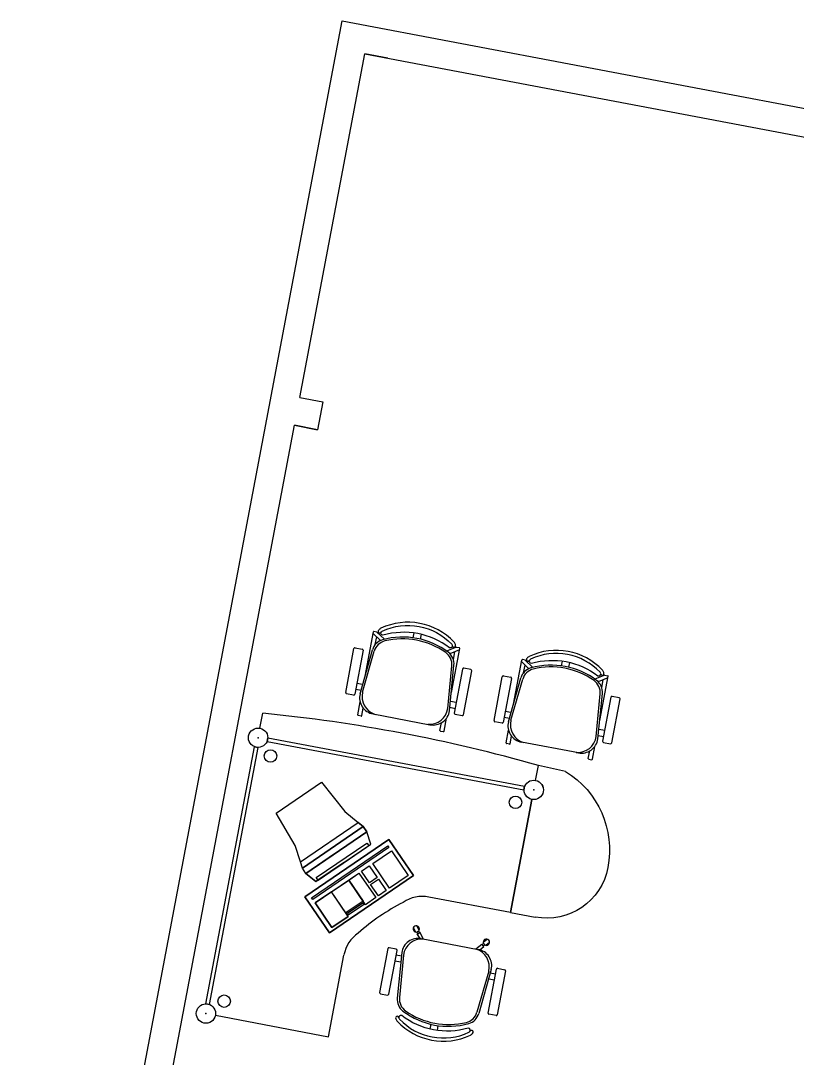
# Model space of a CAD drawing. Header units: inches. Extents: x -18604 to 2753, y -9056 to 3482.
# Drawn here: x -15468 to -15057, y -2161 to -1612 of the extents above; entities that cross this region are included whole.
import ezdxf

# ---------------------------------------------------------------- set-up
doc = ezdxf.new("R2010")
doc.units = ezdxf.units.IN
doc.layers.add('MOVEIS', color=2, linetype='Continuous')
doc.layers.add('Parede', color=6, linetype='Continuous')

# ---------------------------------------------------------------- blocks, each defined once
blk = doc.blocks.new('CC50704')
for p, q in [((-60, 0), (-60, 12)), ((11.58, 13.43), (12, 0)), ((-60, 0), (-4.65, 0)), ((4.65, 0), (12, 0))]:
    blk.add_line(p, q)
for centre, radius, start, end in [((-30, 12), 30, 90, 180), ((-30, -2.54), 44.54, 21.0053, 90), ((0, 0), 4.65, 0, 180)]:
    blk.add_arc(centre, radius, start, end)
blk.add_point((0, 0))

msp = doc.modelspace()

# ---------------------------------------------------------------- linework, layer by layer
at = {"layer": 'MOVEIS'}
for p, q in [((-15286.19, -1958.9), (-15281.76, -1935.48)), ((-15281.93, -1936.38), (-15278, -1940.12)), ((-15279.88, -1935.61), (-15281.5, -1935.31)), ((-15279.89, -1935.61), (-15275.85, -1939.45)), ((-15260.66, -1938.64), (-15260.18, -1936.1)), ((-15256.88, -1939.35), (-15256.4, -1936.81)), ((-15280.8, -1942.26), (-15280.03, -1938.19)), ((-15296.45, -1967.59), (-15292.06, -1944.35)), ((-15287.19, -1945.27), (-15291.59, -1968.51)), ((-15291.42, -1943.91), (-15287.63, -1944.63)), ((-15288.85, -1968.29), (-15282.26, -1945.05)), ((-15287.52, -1967.42), (-15281.28, -1945.69)), ((-15237.87, -1943.56), (-15243.03, -1945.66)), ((-15236.26, -1945.03), (-15241.28, -1947.07)), ((-15240.52, -1967.54), (-15236.11, -1944.23)), ((-15239.45, -1950.09), (-15238.68, -1946.01)), ((-15237.88, -1943.56), (-15236.37, -1943.84)), ((-15242.39, -1975.96), (-15240.26, -1953.45)), ((-15241.47, -1977.25), (-15239.11, -1953.21)), ((-15207.66, -1973.76), (-15203.25, -1950.45)), ((-15203.4, -1951.24), (-15199.47, -1954.98)), ((-15201.35, -1950.47), (-15202.87, -1950.18)), ((-15202.27, -1957.12), (-15201.5, -1953.05)), ((-15201.36, -1950.47), (-15197.32, -1954.31)), ((-15182.13, -1953.49), (-15181.65, -1950.95)), ((-15178.35, -1954.21), (-15177.87, -1951.67)), ((-15234.6, -1955.22), (-15239, -1978.46)), ((-15234.14, -1979.38), (-15229.74, -1956.14)), ((-15230.18, -1955.5), (-15233.96, -1954.78)), ((-15217.93, -1982.45), (-15213.53, -1959.21)), ((-15212.89, -1958.77), (-15209.1, -1959.49)), ((-15159.34, -1958.42), (-15164.5, -1960.52)), ((-15161.99, -1982.4), (-15157.56, -1958.98)), ((-15159.35, -1958.42), (-15157.73, -1958.72)), ((-15287.53, -1963.34), (-15290.51, -1962.78)), ((-15208.66, -1960.13), (-15213.06, -1983.37)), ((-15210.32, -1983.14), (-15203.73, -1959.91)), ((-15208.99, -1982.28), (-15202.75, -1960.55)), ((-15157.73, -1959.88), (-15162.75, -1961.93)), ((-15160.92, -1964.94), (-15160.15, -1960.87)), ((-15292.23, -1968.95), (-15296.02, -1968.23)), ((-15288.29, -1966.55), (-15291.12, -1966.02)), ((-15163.86, -1990.81), (-15161.73, -1968.31)), ((-15162.94, -1992.11), (-15160.58, -1968.07)), ((-15156.07, -1970.08), (-15160.47, -1993.32)), ((-15151.65, -1970.36), (-15155.43, -1969.64)), ((-15290.07, -1979.4), (-15288.78, -1972.6)), ((-15287.91, -1979.81), (-15287.15, -1975.81)), ((-15241.36, -1975.43), (-15238.53, -1975.97)), ((-15240.89, -1972.16), (-15237.92, -1972.73)), ((-15155.61, -1994.24), (-15151.21, -1971)), ((-15341.85, -1986.48), (-15340.35, -1978.54)), ((-15288.29, -1980.07), (-15289.81, -1979.78)), ((-15281.92, -1978.95), (-15251.82, -1984.65)), ((-15244.4, -1988.04), (-15243.11, -1981.24)), ((-15238.56, -1979.1), (-15234.78, -1979.82)), ((-15209.76, -1981.41), (-15212.59, -1980.88)), ((-15209, -1978.2), (-15211.98, -1977.63)), ((-15246.56, -1987.63), (-15245.8, -1983.64)), ((-15213.7, -1983.8), (-15217.49, -1983.09)), ((-15337.96, -1993.43), (-15337.59, -1991.49)), ((-15337.59, -1991.49), (-15337.96, -1993.43)), ((-15337.59, -1991.49), (-15201.73, -2017.19)), ((-15337.59, -1991.49), (-15201.73, -2017.19)), ((-15246.29, -1988.02), (-15244.78, -1988.3)), ((-15211.54, -1994.26), (-15210.25, -1987.46)), ((-15209.38, -1994.67), (-15208.62, -1990.67)), ((-15162.83, -1990.29), (-15160, -1990.83)), ((-15162.36, -1987.02), (-15159.39, -1987.58)), ((-15370.43, -2132.21), (-15344.72, -1996.35)), ((-15370.43, -2132.21), (-15344.72, -1996.35)), ((-15368.48, -2132.58), (-15342.78, -1996.72)), ((-15368.48, -2132.58), (-15342.78, -1996.72)), ((-15344.72, -1996.35), (-15342.78, -1996.72)), ((-15342.78, -1996.72), (-15344.72, -1996.35)), ((-15337.96, -1993.43), (-15202.1, -2019.14)), ((-15337.96, -1993.43), (-15202.1, -2019.14)), ((-15209.76, -1994.93), (-15211.28, -1994.64)), ((-15173.29, -1999.51), (-15203.39, -1993.81)), ((-15165.87, -2002.9), (-15164.58, -1996.1)), ((-15160.03, -1993.96), (-15156.25, -1994.67)), ((-15168.03, -2002.49), (-15167.27, -1998.5)), ((-15167.76, -2002.87), (-15166.25, -2003.16)), ((-15195.94, -2014.09), (-15194.43, -2006.15)), ((-15333.21, -2031.36, -1.1), (-15309.21, -2015, -1.1)), ((-15309.21, -2015, -1.1), (-15296.88, -2030.55, -1.1)), ((-15202.1, -2019.14), (-15201.73, -2017.19)), ((-15201.73, -2017.19), (-15202.1, -2019.14)), ((-15197.84, -2024.14), (-15209.16, -2083.97)), ((-15296.88, -2030.55, -1.1), (-15289.87, -2036.43, 1.1)), ((-15323.23, -2048.52, -1.1), (-15333.21, -2031.36, -1.1)), ((-15319.37, -2060.53, 1.1), (-15287.11, -2038.54, 1.1)), ((-15319.37, -2060.53, 2.2), (-15287.11, -2038.54, 2.2)), ((-15285.25, -2041.26, 2.2), (-15317.51, -2063.26, 2.2)), ((-15317.51, -2063.26, 2.2), (-15285.25, -2041.26, 2.2)), ((-15289.87, -2036.43, 1.1), (-15287.11, -2038.54, 1.1)), ((-15287.11, -2038.54, 1.1), (-15289.87, -2036.43, 1.1)), ((-15287.11, -2038.54, 1.1), (-15285.25, -2041.26, 2.2)), ((-15285.25, -2041.26, 2.2), (-15287.11, -2038.54, 2.2)), ((-15283.12, -2047.8, 2.2), (-15285.25, -2041.26, 2.2)), ((-15273.52, -2045.28, 2.2), (-15318.05, -2075.64, 2.2)), ((-15311.98, -2065.48, 2.2), (-15285.2, -2047.22, 2.2)), ((-15285.2, -2047.22, 2.2), (-15284.27, -2048.58, 2.2)), ((-15260.51, -2064.37, 2.2), (-15273.52, -2045.28, 2.2)), ((-15320.32, -2057.19, 1.1), (-15323.23, -2048.52, -1.1)), ((-15311.05, -2066.85, 2.2), (-15284.27, -2048.58, 2.2)), ((-15300.63, -2059.74, 7.7), (-15285.4, -2049.36, 7.7)), ((-15297.66, -2057.71, 2.2), (-15283.12, -2047.8, 2.2)), ((-15319.37, -2060.53, 1.1), (-15320.32, -2057.19, 1.1)), ((-15319.37, -2060.53, 1.1), (-15320.32, -2057.19, 1.1)), ((-15302.29, -2052.88, 2.2), (-15317.51, -2063.26, 2.2)), ((-15297.66, -2057.71, 2.2), (-15312.2, -2067.63, 2.2)), ((-15317.51, -2063.26, 2.2), (-15319.37, -2060.53, 1.1)), ((-15317.51, -2063.26, 2.2), (-15319.37, -2060.53, 2.2)), ((-15312.2, -2067.63, 2.2), (-15317.51, -2063.26, 2.2)), ((-15311.05, -2066.85, 2.2), (-15311.98, -2065.48, 2.2)), ((-15311.05, -2066.85, 2.2), (-15311.05, -2066.85, 2.2)), ((-15311.05, -2066.85, 2.2), (-15311.05, -2066.85, 2.2)), ((-15305.04, -2094.73), (-15260.51, -2064.37)), ((-15305.04, -2094.73, 2.2), (-15260.51, -2064.37, 2.2)), ((-15260.51, -2064.37, 2.2), (-15260.51, -2064.37)), ((-15318.05, -2075.64, 2.2), (-15305.04, -2094.73, 2.2)), ((-15209.16, -2083.97), (-15252.39, -2075.79)), ((-15257.55, -2093.29), (-15258.8, -2091.05)), ((-15305.04, -2094.73, 2.2), (-15305.04, -2094.73)), ((-15259.36, -2094.3), (-15260.61, -2092.06)), ((-15258.6, -2095.26), (-15258.42, -2095.16)), ((-15257.28, -2097.64), (-15258.6, -2095.26)), ((-15257.34, -2094.56), (-15257.16, -2094.46)), ((-15255.17, -2098.04), (-15257.16, -2094.46)), ((-15256.43, -2097.8), (-15226.32, -2103.5)), ((-15227.58, -2103.26), (-15224.41, -2100.66)), ((-15225.47, -2103.66), (-15223.37, -2101.93)), ((-15224.28, -2100.82), (-15224.41, -2100.66)), ((-15223.62, -2099.71), (-15221.64, -2098.08)), ((-15223.37, -2101.93), (-15223.5, -2101.77)), ((-15222.31, -2101.31), (-15220.32, -2099.68)), ((-15305.56, -2149.69), (-15297.38, -2106.46)), ((-15274.11, -2103.08), (-15278.5, -2126.31)), ((-15273.64, -2127.24), (-15269.24, -2104)), ((-15269.68, -2103.35), (-15273.46, -2102.64)), ((-15266.89, -2107.02), (-15269.71, -2106.49)), ((-15266.77, -2105.2), (-15269.13, -2129.24)), ((-15265.85, -2106.5), (-15267.98, -2129.01)), ((-15267.35, -2110.29), (-15270.33, -2109.73)), ((-15220.72, -2115.04), (-15226.96, -2136.77)), ((-15219.39, -2114.17), (-15225.98, -2137.41)), ((-15221.05, -2137.19), (-15216.65, -2113.95)), ((-15219.95, -2115.9), (-15217.12, -2116.44)), ((-15211.79, -2114.87), (-15216.18, -2138.11)), ((-15216.01, -2113.51), (-15212.23, -2114.23)), ((-15220.71, -2119.12), (-15217.74, -2119.68)), ((-15278.06, -2126.96), (-15274.28, -2127.67)), ((-15370.43, -2132.21), (-15368.48, -2132.58)), ((-15368.48, -2132.58), (-15370.43, -2132.21)), ((-15365.38, -2138.37), (-15305.56, -2149.69)), ((-15216.83, -2138.54), (-15220.61, -2137.83)), ((-15251.36, -2143.1), (-15251.84, -2145.64)), ((-15247.58, -2143.82), (-15248.06, -2146.36))]:
    msp.add_line(p, q, dxfattribs=at)
at = {"layer": 'MOVEIS', "extrusion": (0.563328, -0.826234, 0)}
for p, q in [((-15287.11, -2038.54, 2.2), (-15287.11, -2038.54, 1.1)), ((-15319.37, -2060.53, 2.2), (-15319.37, -2060.53, 1.1))]:
    msp.add_line(p, q, dxfattribs=at)
at = {"layer": 'MOVEIS'}
for points in [[(-15241.45, -1943.94, 0.237888), (-15276.7, -1937.27, -0.605717), (-15277.57, -1935.52, -0.122717), (-15277.06, -1935.09, -0.323529), (-15240.32, -1942.05, -0.122717), (-15240, -1942.63, -0.605717)], [(-15277.57, -1935.52, -0.122717), (-15277.06, -1935.09, -0.323529), (-15240.32, -1942.05, -0.122717), (-15240, -1942.63, -0.605717), (-15241.45, -1943.94, 0.237888), (-15276.7, -1937.27, -0.605717)], [(-15198.17, -1952.12, -0.237888), (-15162.92, -1958.79, 0.605717), (-15161.47, -1957.49, 0.122717), (-15161.79, -1956.9, 0.323529), (-15198.53, -1949.95, 0.122717), (-15199.04, -1950.38, 0.605717)], [(-15161.47, -1957.49, 0.122717), (-15161.79, -1956.9, 0.323529), (-15198.53, -1949.95, 0.122717), (-15199.04, -1950.38, 0.605717), (-15198.17, -1952.12, -0.237888), (-15162.92, -1958.79, 0.605717)], [(-15231.54, -2145.19, -0.237888), (-15266.79, -2138.52, 0.605717), (-15268.24, -2139.83, 0.122717), (-15267.93, -2140.41, 0.323529), (-15231.18, -2147.36, 0.122717), (-15230.67, -2146.93, 0.605717)]]:
    msp.add_lwpolyline(points, format="xyb", close=True, dxfattribs=at)
at = {"layer": 'MOVEIS', "elevation": 2.2}
msp.add_lwpolyline([(-15313.85, -2077.06), (-15314.47, -2076.15), (-15274.14, -2048.65), (-15273.52, -2049.56)], close=True, dxfattribs=at)
for points in [[(-15273.24, -2071.17), (-15282.13, -2058.12), (-15272.27, -2051.4), (-15263.37, -2064.44), (-15273.24, -2071.17)], [(-15303.71, -2091.94), (-15312.6, -2078.89), (-15289.4, -2063.08), (-15280.51, -2076.12), (-15285.96, -2079.84), (-15287.2, -2078.03), (-15296.29, -2084.22), (-15295.05, -2086.04), (-15303.71, -2091.94)], [(-15283.85, -2068.3), (-15288.04, -2062.15), (-15283.95, -2059.36), (-15279.76, -2065.51), (-15283.85, -2068.3)], [(-15279.14, -2075.2), (-15283.23, -2069.2), (-15279.14, -2066.42), (-15275.05, -2072.41), (-15279.14, -2075.2)], [(-15294.9, -2085.28), (-15295.52, -2084.37), (-15287.34, -2078.79), (-15286.73, -2079.7), (-15294.9, -2085.28)]]:
    msp.add_lwpolyline(points, dxfattribs=at)
at = {"layer": 'MOVEIS'}
msp.add_lwpolyline([(-15267.93, -2140.41, 0.323529), (-15231.18, -2147.36, 0.122717), (-15230.67, -2146.93, 0.605717), (-15231.54, -2145.19, -0.237888), (-15266.79, -2138.52, 0.605717), (-15268.24, -2139.83)], format="xyb", dxfattribs=at)
for centre, radius in [((-15342.8, -1991.51), 5.12), ((-15342.8, -1991.51), 5.12), ((-15342.8, -1991.51), 5.12), ((-15342.8, -1991.51), 5.12), ((-15336.23, -2001.15), 3.3), ((-15196.89, -2019.12), 5.12), ((-15196.89, -2019.12), 5.12), ((-15206.53, -2025.69), 3.3), ((-15258.1, -2094.47), 0.55), ((-15223.54, -2101.01), 0.55), ((-15360.77, -2130.85), 3.3), ((-15370.41, -2137.42), 5.12), ((-15370.41, -2137.42), 5.12)]:
    msp.add_circle(centre, radius, dxfattribs=at)
for centre, radius, start, end in [((-15263.5, -1963.99), 33.58, 43.41, 115.1625), ((-15281.54, -1935.52), 0.22, 79.2862, 169.2862), ((-15278.43, -1935.27), 0.86, 123.9607, 319.4754), ((-15276.46, -1936.33), 3.03, 115.8291, 144.1408), ((-15274.86, -1947.15), 7.7, 105.6815, 164.165), ((-15273.88, -1947.81), 7.7, 103.5502, 163.9864), ((-15266.17, -1978.09), 39.84, 52.891, 105.6815), ((-15266.35, -1979.06), 39.84, 55.0223, 103.5502), ((-15239.11, -1942.71), 0.86, 199.0971, 34.6118), ((-15241.33, -1942.97), 3.03, 14.4317, 42.7434), ((-15291.52, -1944.45), 0.55, 79.2862, 169.2862), ((-15287.74, -1945.17), 0.55, 349.2862, 79.2862), ((-15247.93, -1952.72), 7.7, 354.5861, 55.0223), ((-15246.78, -1952.46), 7.7, 354.4075, 52.891), ((-15236.43, -1944.17), 0.33, 349.2862, 79.2862), ((-15197.93, -1951.19), 3.03, 115.8291, 144.1408), ((-15184.97, -1978.85), 33.58, 43.41, 115.1625), ((-15202.93, -1950.51), 0.33, 79.2862, 169.2862), ((-15199.9, -1950.13), 0.86, 123.9607, 319.4754), ((-15187.64, -1992.95), 39.84, 52.891, 105.6815), ((-15234.06, -1955.32), 0.55, 79.2862, 169.2862), ((-15230.28, -1956.04), 0.55, 349.2862, 79.2862), ((-15212.99, -1959.31), 0.55, 79.2862, 169.2862), ((-15209.21, -1960.03), 0.55, 349.2862, 79.2862), ((-15196.33, -1962.01), 7.7, 105.6815, 164.165), ((-15195.35, -1962.67), 7.7, 103.5502, 163.9864), ((-15187.82, -1993.91), 39.84, 55.0223, 103.5502), ((-15160.58, -1957.57), 0.86, 199.0971, 34.6118), ((-15162.8, -1957.83), 3.03, 14.4317, 42.7434), ((-15157.77, -1958.94), 0.22, 349.2862, 79.2862), ((-15169.4, -1967.58), 7.7, 354.5861, 55.0223), ((-15168.25, -1967.32), 7.7, 354.4075, 52.891), ((-15295.91, -1967.69), 0.55, 169.2862, 259.2862), ((-15292.13, -1968.41), 0.55, 259.2862, 349.2862), ((-15280.29, -1970.31), 8.8, 166.717, 259.2862), ((-15278.05, -1969.77), 9.76, 166.034, 253.6938), ((-15155.53, -1970.18), 0.55, 79.2862, 169.2862), ((-15151.75, -1970.9), 0.55, 349.2862, 79.2862), ((-15252.07, -1974.69), 9.76, 264.8787, 352.5385), ((-15422.37, -2811.47), 836.96, 74.19664, 84.37586), ((-15289.75, -1979.46), 0.33, 169.2862, 259.2862), ((-15288.23, -1979.75), 0.33, 259.2862, 349.2862), ((-15250.18, -1976), 8.8, 259.2862, 351.8555), ((-15238.46, -1978.56), 0.55, 169.2862, 259.2862), ((-15234.68, -1979.28), 0.55, 259.2862, 349.2862), ((-15217.38, -1982.55), 0.55, 169.2862, 259.2862), ((-15213.6, -1983.26), 0.55, 259.2862, 349.2862), ((-15201.76, -1985.17), 8.8, 166.717, 259.2862), ((-15199.52, -1984.63), 9.76, 166.034, 253.6938), ((-15246.23, -1987.69), 0.33, 169.2862, 259.2862), ((-15244.72, -1987.98), 0.33, 259.2862, 349.2862), ((-15173.54, -1989.55), 9.76, 264.8787, 352.5385), ((-15171.65, -1990.86), 8.8, 259.2862, 351.8555), ((-15211.22, -1994.32), 0.33, 169.2862, 259.2862), ((-15209.7, -1994.6), 0.33, 259.2862, 349.2862), ((-15159.93, -1993.42), 0.55, 169.2862, 259.2862), ((-15156.15, -1994.13), 0.55, 259.2862, 349.2862), ((-15167.7, -2002.55), 0.33, 169.2862, 259.2862), ((-15166.19, -2002.84), 0.33, 259.2862, 349.2862), ((-15214.21, -2180.11), 113.94, 117.0307, 124.2862), ((-15255.77, -2093.62), 18.15, 79.2862, 124.2862), ((-15214.21, -2180.11), 113.94, 124.2862, 131.5418), ((-15259.08, -2092.67), 1.65, 310.7499, 286.5701), ((-15279.54, -2109.83), 18.15, 124.2862, 169.2862), ((-15258.15, -2094.38), 0.825, 250.9268, 347.3062), ((-15258.06, -2106.45), 8.8, 79.2862, 171.8555), ((-15256.17, -2107.77), 9.76, 84.8787, 172.5385), ((-15223.47, -2100.94), 0.825, 171.2663, 267.6457), ((-15221.97, -2099.7), 1.65, 232.0024, 207.8226), ((-15273.57, -2103.18), 0.55, 79.2862, 169.2862), ((-15269.78, -2103.9), 0.55, 349.2862, 79.2862), ((-15230.19, -2112.68), 9.76, 346.034, 73.6938), ((-15227.95, -2112.15), 8.8, 346.717, 79.2862), ((-15216.11, -2114.05), 0.55, 79.2862, 169.2862), ((-15212.33, -2114.77), 0.55, 349.2862, 79.2862), ((-15277.96, -2126.42), 0.55, 169.2862, 259.2862), ((-15274.18, -2127.13), 0.55, 259.2862, 349.2862), ((-15261.47, -2129.99), 7.7, 174.4075, 232.891), ((-15260.32, -2129.73), 7.7, 174.5861, 235.0223), ((-15269.13, -2139.75), 0.86, 19.0971, 214.6118), ((-15266.91, -2139.48), 3.03, 194.4317, 222.7434), ((-15266.91, -2139.48), 1.38, 194.4317, 222.4164), ((-15242.07, -2104.36), 39.84, 232.891, 285.6815), ((-15241.89, -2103.4), 39.84, 235.0223, 283.5502), ((-15234.36, -2134.64), 7.7, 283.5502, 343.9864), ((-15233.39, -2135.31), 7.7, 285.6815, 344.165), ((-15220.51, -2137.29), 0.55, 169.2862, 259.2862), ((-15216.73, -2138), 0.55, 259.2862, 349.2862), ((-15244.74, -2118.46), 33.58, 223.41, 295.1625), ((-15229.81, -2147.19), 0.86, 303.9607, 139.4754), ((-15231.78, -2146.13), 3.03, 295.8291, 324.1408)]:
    msp.add_arc(centre, radius, start, end, dxfattribs=at)
for p in [(-15342.8, -1991.51), (-15342.8, -1991.51), (-15342.8, -1991.51), (-15342.8, -1991.51), (-15342.8, -1991.51), (-15196.89, -2019.12), (-15196.89, -2019.12), (-15196.89, -2019.12), (-15370.41, -2137.42), (-15370.41, -2137.42)]:
    msp.add_point(p, dxfattribs=at)
for points in [[(-15320.32, -2057.19, 1.1), (-15289.87, -2036.43, 1.1), (-15287.11, -2038.54, 1.1), (-15319.37, -2060.53, 1.1)], [(-15319.37, -2060.53, 2.2), (-15287.11, -2038.54, 2.2), (-15285.25, -2041.26, 2.2), (-15317.51, -2063.26, 2.2)], [(-15317.51, -2063.26, 2.2), (-15312.2, -2067.63, 2.2), (-15283.12, -2047.8, 2.2), (-15285.25, -2041.26, 2.2)], [(-15318.05, -2075.64, 2.2), (-15273.52, -2045.28, 2.2), (-15260.51, -2064.37, 2.2), (-15305.04, -2094.73, 2.2)], [(-15314.47, -2076.15, 2.2), (-15274.14, -2048.65, 2.2), (-15273.52, -2049.56, 2.2), (-15313.85, -2077.06, 2.2)], [(-15282.13, -2058.12, 2.2), (-15272.27, -2051.4, 2.2), (-15263.37, -2064.44, 2.2), (-15273.24, -2071.17, 2.2)], [(-15289.4, -2063.08, 2.2), (-15280.51, -2076.12, 2.2), (-15285.96, -2079.84, 2.2), (-15294.8, -2066.88, 2.2)], [(-15288.04, -2062.15, 2.2), (-15283.95, -2059.36, 2.2), (-15279.76, -2065.51, 2.2), (-15283.85, -2068.3, 2.2)], [(-15260.51, -2064.37, 2.2), (-15260.51, -2064.37), (-15305.04, -2094.73), (-15305.04, -2094.73, 2.2)], [(-15303.89, -2073.08, 2.2), (-15294.8, -2066.88, 2.2), (-15287.2, -2078.03, 2.2), (-15296.29, -2084.22, 2.2)], [(-15283.23, -2069.2, 2.2), (-15279.14, -2066.42, 2.2), (-15275.05, -2072.41, 2.2), (-15279.14, -2075.2, 2.2)], [(-15312.6, -2078.89, 2.2), (-15303.71, -2091.94, 2.2), (-15295.05, -2086.04, 2.2), (-15303.89, -2073.08, 2.2)], [(-15295.52, -2084.37, 2.2), (-15287.34, -2078.79, 2.2), (-15286.73, -2079.7, 2.2), (-15294.9, -2085.28, 2.2)]]:
    msp.add_3dface(points, dxfattribs=at)
at = {"layer": 'Parede'}
for p, q in [((-15468.44, -2511.24, 63.44), (-15298.34, -1612.19, 63.44)), ((-15298.34, -1612.19, 63.44), (-13261.85, -1997.5, 63.44)), ((-15320.78, -1811.49, 63.44), (-15286.39, -1629.72, 63.44)), ((-15286.39, -1629.72, 63.44), (-13249.98, -2015.01, 63.44)), ((-15274.1, -1632.04, 63.44), (-15286.39, -1629.72, 63.44)), ((-15320.78, -1811.49, 63.44), (-15308.5, -1813.82, 63.44)), ((-15308.5, -1813.82, 63.44), (-15311.29, -1828.56, 63.44)), ((-15450.91, -2499.29, 63.44), (-15323.57, -1826.23, 63.44)), ((-15323.57, -1826.23, 63.44), (-15311.29, -1828.56, 63.44)), ((-15311.29, -1828.56, 63.44), (-15323.57, -1826.23, 63.44))]:
    msp.add_line(p, q, dxfattribs=at)

# ---------------------------------------------------------------- block references
at = {"layer": 'MOVEIS', "extrusion": (0, 0, -1), "xscale": 1.100000000000364, "yscale": 1.100000000000364, "zscale": -1.1, "rotation": 100.7137519214635}
msp.add_blockref('CC50704', (15196.89, -2019.12), dxfattribs=at)

doc.saveas('drawing.dxf')
